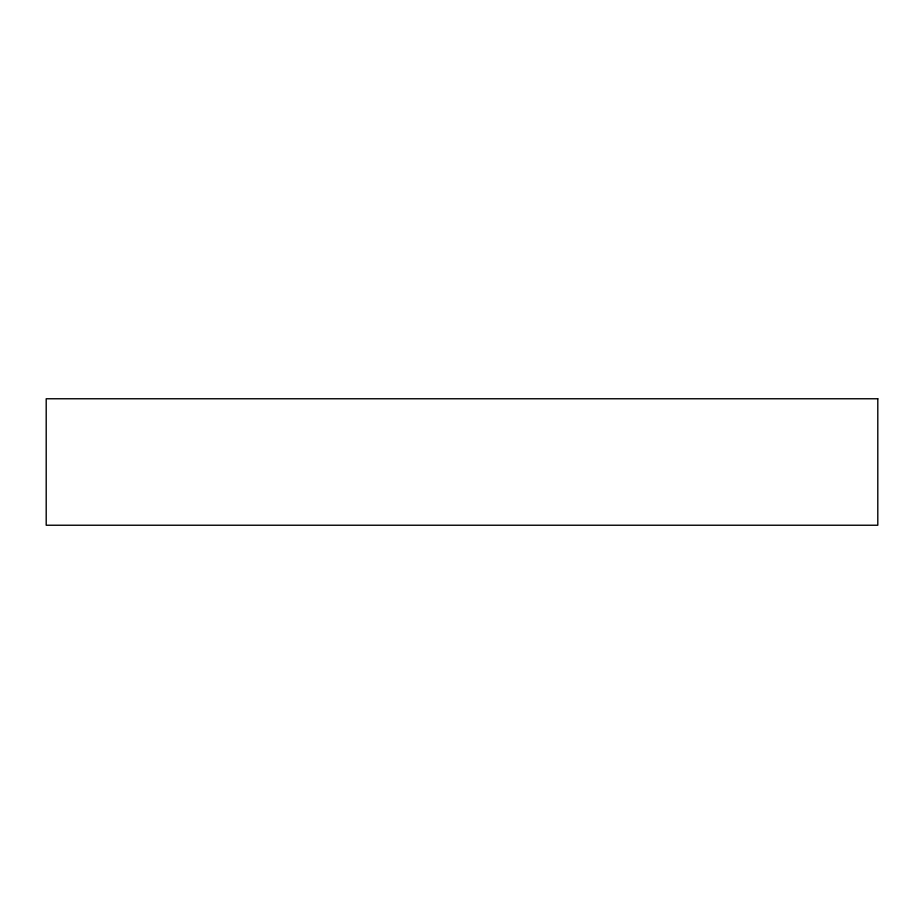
<?xml version="1.0" encoding="UTF-8"?>
<svg xmlns="http://www.w3.org/2000/svg" width="924" height="924" viewBox="0 0 924 924"><rect width="100%" height="100%" fill="white"/><g stroke="black" fill="none" stroke-linecap="round" stroke-linejoin="round"><path stroke-width="1.39" d="M877.8 398.764L46.2 398.764L46.2 525.236L877.8 525.236L877.8 398.764"/></g></svg>
